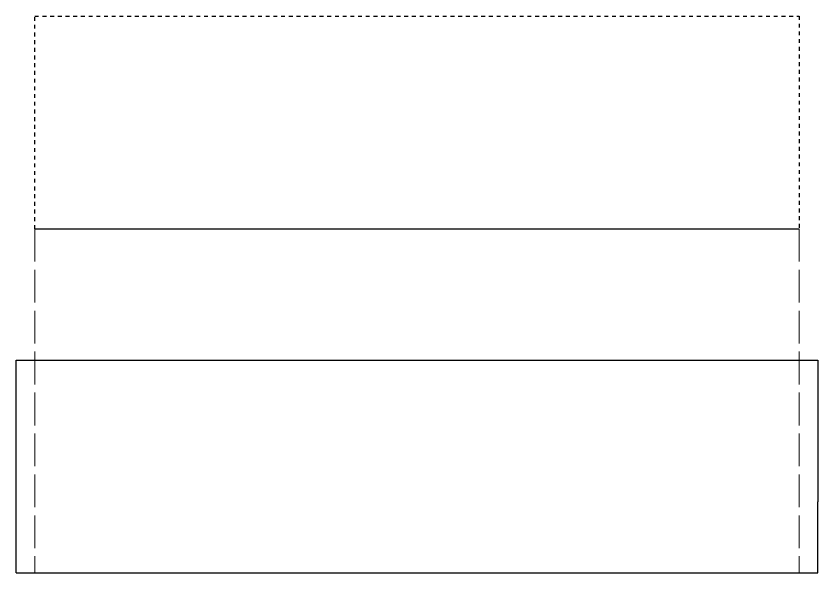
# Model space of a CAD drawing. Header units: inches. Extents: x -17664 to 660, y -8707 to 2166.
# Drawn here: x 245.5 to 392.5, y 446.5 to 548.5 of the extents above; entities that cross this region are included whole.
import ezdxf

# ---------------------------------------------------------------- set-up
doc = ezdxf.new("R2010")
doc.units = ezdxf.units.IN
doc.header["$MEASUREMENT"] = 0
doc.linetypes.add('ACAD_ISO02W100', pattern=[15, 12, -3])
doc.linetypes.add('AI-Linetype-2', pattern=[1.411111, 0.705556, -0.705556])
doc.layers.add('Linee di proiezione', color=3, linetype='ACAD_ISO02W100', lineweight=13)

msp = doc.modelspace()

# ---------------------------------------------------------------- linework, layer by layer
at = {"color": 7, "linetype": 'AI-Linetype-2'}
for p, q in [((248.97, 509.52), (248.97, 548.52)), ((248.97, 548.52), (389.08, 548.52)), ((389.08, 548.52), (389.08, 509.52))]:
    msp.add_line(p, q, dxfattribs=at)
at = {"color": 7, "linetype": 'Continuous'}
msp.add_line((248.97, 509.52), (389.08, 509.52), dxfattribs=at)
at = {"color": 7}
for p, q in [((245.53, 446.47), (245.53, 485.47)), ((245.53, 485.47), (392.53, 485.47)), ((392.53, 485.47), (392.53, 459.5)), ((392.53, 446.47), (392.53, 459.5)), ((245.53, 446.47), (392.53, 446.47))]:
    msp.add_line(p, q, dxfattribs=at)
at = {"layer": 'Linee di proiezione', "linetype": 'ACAD_ISO02W100', "ltscale": 0.5}
for p, q in [((248.97, 509.52), (248.97, 446.47)), ((389.08, 509.52), (389.08, 446.47))]:
    msp.add_line(p, q, dxfattribs=at)

doc.saveas('drawing.dxf')
